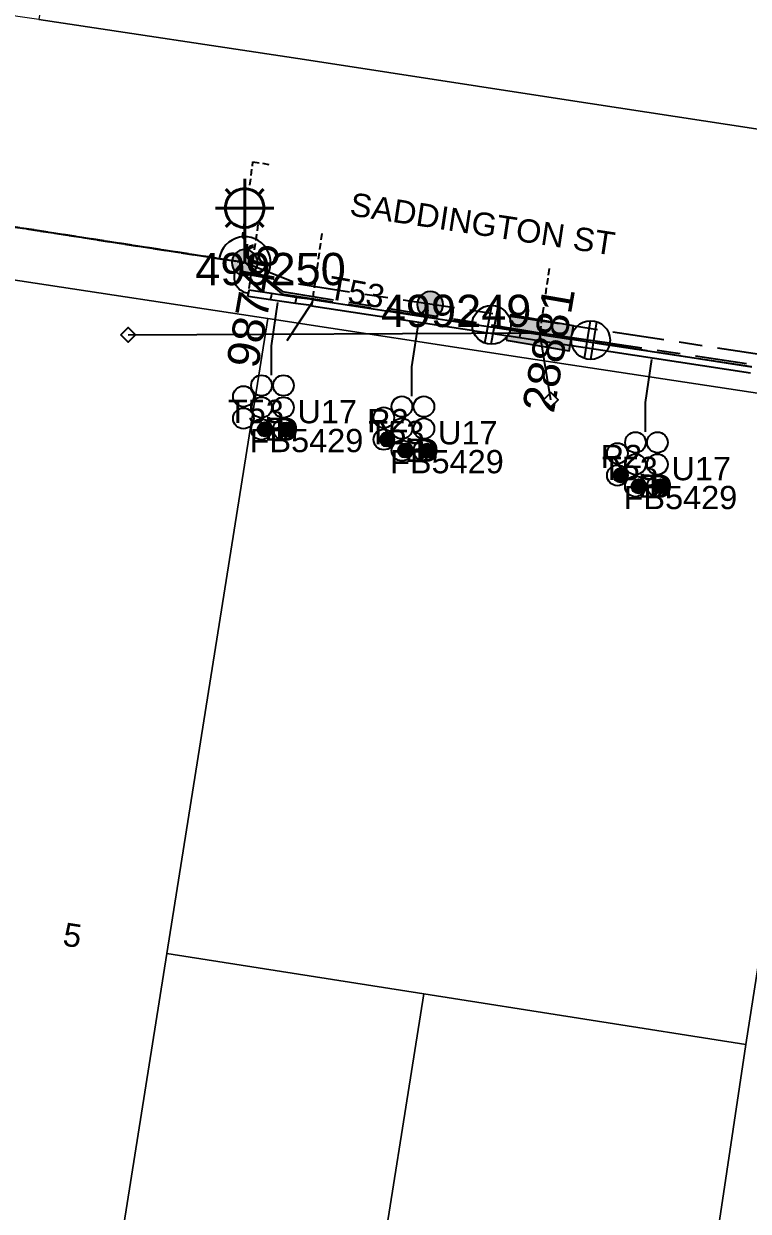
# Model space of a CAD drawing. Header units: metres. Extents: x 291879 to 294448, y 6259965 to 6261176.
# Drawn here: x 293428.1 to 293484.2, y 6260734.2 to 6260826 of the extents above; entities that cross this region are included whole.
import ezdxf
from ezdxf.enums import TextEntityAlignment as Align

# ---------------------------------------------------------------- set-up
doc = ezdxf.new("R2010")
doc.units = ezdxf.units.M
for name, pattern in [('Cable Exist OH', [1, 1, 0]), ('Cable Exist UG', [8.2, 4, -1.2, 1.8, -1.2]), ('DASHED', [0.75, 0.5, -0.25])]:
    doc.linetypes.add(name, pattern=pattern)
doc.layers.get('0').update_dxf_attribs({"color": 6})
for name, color, linetype, lineweight in [('Cadastre Buildings_SP_EXT', 9, 'Continuous', 5), ('Cadastre Land Parcels_SP_EXT', 9, 'Continuous', 5), ('Cadastre Roads_SP_EXT', 9, 'Continuous', 5)]:
    doc.layers.add(name, color=color, linetype=linetype, lineweight=lineweight)
for name, color, linetype in [('Duct_SP_EXT', 7, 'Continuous'), ('Equip_LV_EXT', 7, 'Continuous'), ('Equip_SP_SL_EXT', 7, 'Continuous'), ('Mains_HV_EXT', 7, 'Continuous'), ('Mains_LV_EXT', 7, 'Continuous'), ('Mains_SL_EXT', 7, 'Continuous'), ('Services_SP_EXT', 7, 'Continuous'), ('SupportsOH_SP_TR_HV_LV_SL_EXT', 7, 'Continuous'), ('SupportsUG_SP_LV_EXT', 7, 'Continuous'), ('Trench_SP_EXT', 7, 'Continuous')]:
    doc.layers.add(name, color=color, linetype=linetype)
doc.layers.add('UNKNOWN_FEATURES', color=1, linetype='DASHED', plot=False)
doc.styles.add('iecARIAL', font='arial.ttf', dxfattribs={"height": 2})
doc.styles.add('POLE_LABEL', font='arial.ttf')
doc.styles.get("Standard").update_dxf_attribs({"font": 'arial.ttf'})

# ---------------------------------------------------------------- blocks, each defined once
blk = doc.blocks.new('PILLAR_EXT')
blk.add_hatch(color=256).paths.add_polyline_path([(-2.475, 0.99), (-2.475, -0.99), (2.475, -0.99), (2.475, 0.99)])
blk.add_lwpolyline([(-2.475, -0.99), (2.475, -0.99), (2.475, 0.99), (-2.475, 0.99)], close=True)
at = {"style": 'iecARIAL', "flags": 8}
blk.add_attdef('ASSET_NUM', (1.5, 3.5), '', height=2.5, dxfattribs=at)
for tag, p, flags in [('OWNED_BY', (0, -0.2), 9), ('STATE', (0, -0.4), 9), ('SUPPORT_TYPE', (0, -0.6), 9), ('USAGE', (0, -0.8), 9), ('LEGEND', (0, -1), 9), ('STREETNAME', (0, -1.8), 9), ('SUBURB', (0, -2), 1), ('LOCATION', (0, -1.2), 9), ('NOTES', (0, -1.4), 9), ('PARENT', (0, -1.6), 9)]:
    blk.add_attdef(tag, p, '', height=0.2, dxfattribs=dict(flags=flags))
blk = doc.blocks.new('DUCT_EXT')
blk.add_circle((0, 0.8), 0.8)
at = {"flags": 1}
blk.add_attdef('Z', (0, 0), '', height=0.2, dxfattribs=at)
at = {"flags": 9}
for tag, p in [('DUCT_CODE', (0, 0)), ('XSECT_TYPE', (0, -0.2)), ('STATE', (0, -0.6)), ('FB_REFERENCE', (0, -0.4)), ('NOTES', (0, -0.8))]:
    blk.add_attdef(tag, text='', height=0.2, dxfattribs=at).set_placement(p, align=Align.MIDDLE_LEFT)
blk = doc.blocks.new('SL_LANTERN_EXT')
at = {"lineweight": 40}
for p, q in [((0, 1.968), (0, 6.468)), ((-1.459, 5.676), (-1.061, 5.278)), ((1.458, 5.676), (1.06, 5.278)), ((-2.25, 4.218), (2.25, 4.218)), ((-1.459, 2.759), (-1.061, 3.157)), ((1.458, 2.759), (1.06, 3.157)), ((0, 0), (0, 2.721))]:
    blk.add_line(p, q, dxfattribs=at)
blk.add_circle((0, 4.218), 1.5, dxfattribs=at)
at = {"style": 'iecARIAL', "flags": 8}
blk.add_attdef('ASSET_NUM', (1.5, 1.5), '', height=2.5, dxfattribs=at)
for tag, p, height, flags in [('CONSTRUCTED_VOLTAGE', (0.981, -0.653), 0.2, 9), ('CONTROL_TYPE', (0.981, -0.853), 0.2, 9), ('LANTERN_PURPOSE', (0.981, -1.053), 0.2, 9), ('LNUMBER', (2.181, -3.253), 2.5, 8), ('OPERATING_VOLTAGE', (0.981, -1.653), 0.2, 9), ('ORIENTATION', (0.981, -1.853), 0.2, 9), ('LANTERN_TYPE', (0.981, -1.253), 0.2, 9), ('NO_PHASES', (0.981, -1.453), 0.2, 9), ('OWNED_BY', (0.981, -2.053), 0.2, 9), ('STATE', (0.981, -2.253), 0.2, 9), ('CEXIST', (0.981, -2.653), 0.2, 9), ('CNEW', (0.981, -2.853), 0.2, 9), ('USAGE', (0.981, -2.453), 0.2, 9), ('CNUMBER', (0.981, -3.053), 0.2, 9), ('CREMOVE', (0.981, -3.253), 0.2, 9), ('CREPLACE', (0.981, -3.453), 0.2, 9), ('LKINGHEIGHT', (0.981, -3.653), 0.2, 9), ('LBRACKET', (0.981, -3.853), 0.2, 9), ('LBRACKETVOCAB', (0.981, -4.053), 0.2, 9), ('LCATEGORY', (0.981, -4.253), 0.2, 9), ('LCHARGE1', (0.981, -4.453), 0.2, 9), ('LCHARGE1PERCENT', (0.981, -4.653), 0.2, 9), ('LCHARGE2', (0.981, -4.853), 0.2, 9), ('LCHARGE2PERCENT', (0.981, -5.053), 0.2, 9), ('LCHARGE3', (0.981, -5.253), 0.2, 9), ('LCHARGE3PERCENT', (0.981, -5.453), 0.2, 9), ('LEXIST', (0.981, -5.653), 0.2, 9), ('LLAMP', (0.981, -5.853), 0.2, 9), ('LLAMPVOCAB', (0.981, -6.053), 0.2, 9), ('LMAST', (0.981, -6.253), 0.2, 9), ('LMASTVOCAB', (0.981, -6.453), 0.2, 9), ('LNEW', (0.981, -6.653), 0.2, 9), ('LANTNUMBER', (0.981, -6.853), 0.2, 9), ('LOUTREACH', (0.981, -7.253), 0.2, 9), ('LOUTREACHVOCAB', (0.981, -7.453), 0.2, 9), ('LRATECODE', (0.981, -7.653), 0.2, 9), ('LREMOVE', (0.981, -7.853), 0.2, 9), ('LREPLACE', (0.981, -8.053), 0.2, 9), ('LTYPE', (0.981, -8.253), 0.2, 9), ('LTYPEVOCAB', (0.981, -8.453), 0.2, 9), ('STREETNAME', (0.981, -9.253), 0.2, 9), ('LEGEND', (0.981, -8.653), 0.2, 9), ('LOCATION', (0.981, -8.853), 0.2, 9), ('NOTES', (0.981, -9.053), 0.2, 9), ('SUBURB', (0.981, -9.453), 0.2, 1)]:
    blk.add_attdef(tag, p, '', height=height, dxfattribs=dict(flags=flags))
blk = doc.blocks.new('CCP_EXT')
at = {"flags": 9}
for tag, p in [('STATE', (0, -1.8)), ('USAGE', (0, -1.2)), ('LEGEND', (0, -1.4)), ('LIFE_SUPPORT', (0, -1.6)), ('NOTES', (0, -2))]:
    blk.add_attdef(tag, text='', height=0.2, dxfattribs=at).set_placement(p, align=Align.MIDDLE_LEFT)
blk.add_wipeout([(0, 0.566), (0.566, 0), (0, -0.566), (-0.566, 0)])
blk.add_lwpolyline([(-0.566, 0), (0, 0.566), (0.566, 0), (0, -0.566), (-0.566, 0)])
at = {"flags": 1}
blk.add_attdef('Z', (0, 0), '', height=0.2, dxfattribs=at)
at = {"flags": 9}
for tag, p in [('CCP_TYPE', (0, 0)), ('OPERATING_VOLTAGE', (0, -0.6)), ('ORIENTATION', (0, -0.8)), ('OWNED_BY', (0, -1)), ('CONSTRUCTED_VOLTAGE', (0, -0.2)), ('NO_PHASES', (0, -0.4))]:
    blk.add_attdef(tag, text='', height=0.2, dxfattribs=at).set_placement(p, align=Align.MIDDLE_LEFT)
blk = doc.blocks.new('POLE_EXT')
blk.add_hatch(color=256).paths.add_polyline_path([(-1, 0, 1), (1, 0, 1)])
blk.add_lwpolyline([(-1, 0, 1), (1, 0, 1)], format="xyb", close=True)
for tag, height, flags, p in [('pNumber', 2.5, 8, (-17.84, 2.067)), ('OWNED_BY', 0.2, 9, (1.355, -0.4)), ('SPECIAL_USE', 0.2, 9, (1.355, -0.8)), ('STATE', 0.2, 9, (1.355, -1)), ('PARENT', 0.2, 9, (1.355, -0.6)), ('cLV', 0.2, 9, (1.355, -1.4)), ('hDepth', 0.2, 9, (1.355, -1.6)), ('hDia', 0.2, 9, (1.355, -1.8)), ('USAGE', 0.2, 9, (1.355, -1.2)), ('cHV', 0.2, 9, (1.355, -2)), ('LBRACKET', 0.2, 9, (1.355, -2.2)), ('LExisting', 0.2, 9, (1.355, -2.4)), ('LANTNUMBER', 0.2, 9, (1.355, -2.6)), ('LOther', 0.2, 9, (1.355, -2.8)), ('cLinedev', 0.2, 9, (1.355, -3.4)), ('LRemove', 0.2, 9, (1.355, -3)), ('LEGEND', 0.2, 9, (1.355, -3.2)), ('LOCATION', 0.2, 9, (1.355, -3.6)), ('pExisting', 0.2, 9, (1.355, -3.8)), ('pFooting', 0.2, 9, (1.355, -4.4)), ('pNew', 0.2, 9, (1.355, -4.6)), ('PFNUMBER', 0.2, 9, (1.355, -4)), ('NEWPFNUMBER', 0.2, 9, (1.355, -4.2)), ('pRelocate', 0.2, 9, (1.355, -5)), ('pRemove', 0.2, 9, (1.355, -5.2)), ('pReplace', 0.2, 9, (1.355, -5.4)), ('pStay', 0.2, 9, (1.355, -5.6)), ('cspan', 0.2, 9, (1.355, -6)), ('STREETNAME', 0.2, 9, (1.355, -6.2)), ('SUBURB', 0.2, 9, (1.355, -6.4)), ('pType', 0.2, 9, (1.355, -5.8)), ('OPERATED_BY', 0.2, 9, (1.355, -7.014)), ('NOTES', 0.2, 9, (1.355, -6.6)), ('MAINTAINED_BY', 0.2, 9, (1.355, -6.814))]:
    blk.add_attdef(tag, text='', height=height, dxfattribs=dict(flags=flags)).set_placement(p, align=Align.MIDDLE_LEFT)
at = {"style": 'POLE_LABEL'}
for tag, height, flags, p in [('ASSET_NUM', 2.5, 8, (2, 2)), ('STRUCTURE_PLANT_NUMBER', 0.2, 9, (1.355, 0.028)), ('STREET_CODE', 0.2, 9, (1.355, -0.2))]:
    blk.add_attdef(tag, text='', height=height, dxfattribs=dict(at, flags=flags)).set_placement(p, align=Align.MIDDLE_LEFT)
at = {"flags": 1}
blk.add_attdef('Z', (1.355, -7.328), '', height=0.2, dxfattribs=at)
blk = doc.blocks.new('LV_UG_LINKS_CLOSED_EXT')
blk.add_wipeout([(-1.056, 1.057), (-1.18, 0.916), (-1.286, 0.761), (-1.371, 0.594), (-1.435, 0.417), (-1.476, 0.234), (-1.493, 0.047), (-1.487, -0.14), (-1.458, -0.326), (-1.406, -0.506), (-1.331, -0.678), (-1.236, -0.839), (-1.121, -0.988), (-0.988, -1.12), (-0.84, -1.235), (-0.679, -1.331), (-0.506, -1.406), (-0.326, -1.458), (-0.141, -1.487), (0.047, -1.493), (0.233, -1.476), (0.416, -1.435), (0.593, -1.371), (0.76, -1.286), (0.915, -1.181), (1.056, -1.057), (1.18, -0.916), (1.286, -0.761), (1.371, -0.594), (1.435, -0.417), (1.476, -0.234), (1.493, -0.047), (1.487, 0.14), (1.458, 0.326), (1.406, 0.506), (1.331, 0.678), (1.236, 0.839), (1.121, 0.988), (0.988, 1.12), (0.84, 1.235), (0.679, 1.331), (0.506, 1.406), (0.326, 1.458), (0.141, 1.487), (-0.047, 1.493), (-0.233, 1.476), (-0.416, 1.435), (-0.593, 1.371), (-0.76, 1.286), (-0.915, 1.181)])
for p, q in [((-0.25, -1.479), (-0.25, 1.479)), ((0.25, -1.479), (0.25, 1.479))]:
    blk.add_line(p, q)
blk.add_circle((0, 0), 1.5)
at = {"flags": 9}
for tag, p in [('ACTUAL_STATUS', (0, 0)), ('OPERATING_VOLTAGE', (0, -0.6)), ('ORIENTATION', (0, -0.8)), ('STATE', (0, -1)), ('CONSTRUCTED_VOLTAGE', (0, -0.2)), ('NO_PHASES', (0, -0.4)), ('SWITCH_TYPE', (0, -1.2)), ('USAGE', (0, -1.4)), ('NOTES', (0, -1.6))]:
    blk.add_attdef(tag, text='', height=0.2, dxfattribs=at).set_placement(p, align=Align.MIDDLE_LEFT)
at = {"flags": 1}
blk.add_attdef('Z', (0, 0), '', height=0.2, dxfattribs=at)
blk = doc.blocks.new('CABLE_LARGE_EXT')
h = blk.add_hatch(color=256)
edge = h.paths.add_edge_path()
edge.add_arc((0, 0.55), 0.55, 0, 360)
blk.add_circle((0, 0.55), 0.55)
at = {"flags": 1}
blk.add_attdef('Z', (0, 0), '', height=0.2, dxfattribs=at)
at = {"flags": 9}
for tag, p in [('COND_CODE', (0, 0)), ('XSECT_SIZE', (0, -0.6)), ('STATE', (0, -0.4)), ('FB_REFERENCE', (0, -0.2)), ('NOTES', (0, -0.8))]:
    blk.add_attdef(tag, text='', height=0.2, dxfattribs=at).set_placement(p, align=Align.MIDDLE_LEFT)

msp = doc.modelspace()

# ---------------------------------------------------------------- linework, layer by layer
at = {"layer": 'Cadastre Land Parcels_SP_EXT', "linetype": 'Continuous'}
for points in [[(293461.223, 6260896.718), (293460.971, 6260895.085), (293440.583, 6260898.077), (293432.523, 6260846.882), (293429.293, 6260826.369), (293449.863, 6260823.255), (293469.785, 6260820.193), (293519.561, 6260812.591), (293528.846, 6260872.6), (293530.96, 6260886.255), (293461.223, 6260896.718)], [(293431.187, 6260703.54), (293439.217, 6260754.101), (293447.021, 6260803.233), (293426.973, 6260806.268), (293411.004, 6260706.493), (293431.187, 6260703.54)], [(293576.642, 6260783.434), (293556.704, 6260786.509), (293491.75, 6260796.409), (293484.034, 6260747.054), (293476.521, 6260696.896), (293537.033, 6260687.275), (293554.233, 6260684.483), (293560.724, 6260683.428), (293566.523, 6260719.856), (293576.642, 6260783.434)], [(293459.093, 6260750.974), (293439.217, 6260754.101), (293431.187, 6260703.54), (293442.401, 6260701.9), (293451.096, 6260700.629), (293459.093, 6260750.974)], [(293476.521, 6260696.896), (293484.034, 6260747.054), (293459.093, 6260750.974), (293451.096, 6260700.629), (293476.521, 6260696.896)]]:
    msp.add_lwpolyline(points, close=True, dxfattribs=at)
at = {"layer": 'Duct_SP_EXT'}
for p, q in [((293445.494, 6260804.941), (293445.53, 6260805.178)), ((293445.566, 6260805.415), (293445.53, 6260805.178)), ((293447.313, 6260805.151), (293445.566, 6260805.415)), ((293447.313, 6260805.151), (293447.277, 6260804.914)), ((293449.231, 6260804.857), (293447.313, 6260805.151)), ((293447.241, 6260804.676), (293445.494, 6260804.941)), ((293447.241, 6260804.676), (293447.277, 6260804.914)), ((293449.164, 6260804.381), (293447.241, 6260804.676)), ((293449.164, 6260804.381), (293449.197, 6260804.619)), ((293449.167, 6260804.381), (293449.164, 6260804.381)), ((293449.167, 6260804.381), (293449.197, 6260804.619)), ((293450.418, 6260804.22), (293449.167, 6260804.381)), ((293449.228, 6260804.857), (293449.197, 6260804.619)), ((293449.231, 6260804.857), (293449.197, 6260804.619)), ((293450.48, 6260804.696), (293449.228, 6260804.857)), ((293449.228, 6260804.857), (293449.231, 6260804.857)), ((293450.411, 6260804.19), (293450.448, 6260804.427)), ((293450.418, 6260804.22), (293450.449, 6260804.458)), ((293450.484, 6260804.665), (293450.448, 6260804.427)), ((293450.48, 6260804.696), (293450.449, 6260804.458)), ((293466.597, 6260802.193), (293466.561, 6260801.956)), ((293466.597, 6260802.193), (293466.561, 6260801.956)), ((293468.086, 6260801.966), (293466.597, 6260802.193)), ((293466.597, 6260802.193), (293466.597, 6260802.193)), ((293468.014, 6260801.492), (293468.05, 6260801.729)), ((293468.014, 6260801.492), (293468.05, 6260801.729)), ((293468.086, 6260801.966), (293468.05, 6260801.729)), ((293468.086, 6260801.966), (293468.05, 6260801.729))]:
    msp.add_line(p, q, dxfattribs=at)
for points in [[(293447.307, 6260798.851), (293447.307, 6260801.124), (293447.807, 6260804.472)], [(293458.18, 6260797.218), (293458.18, 6260799.491), (293458.68, 6260802.839)], [(293476.255, 6260794.445), (293476.255, 6260796.717), (293476.755, 6260800.065)]]:
    msp.add_lwpolyline(points, dxfattribs=at)
at = {"layer": 'Mains_HV_EXT', "linetype": 'Cable Exist OH'}
msp.add_lwpolyline([(293445.236, 6260807.554), (293388.129, 6260816.379)], dxfattribs=at)
at = {"layer": 'Mains_LV_EXT', "linetype": 'Cable Exist OH'}
msp.add_lwpolyline([(293329.481, 6260825.248), (293388.129, 6260816.379), (293445.236, 6260807.554)], dxfattribs=at)
at = {"layer": 'Mains_LV_EXT', "linetype": 'Continuous'}
msp.add_lwpolyline([(293446.825, 6260806.334, 1.289699), (293443.259, 6260807.856)], format="xyb", dxfattribs=at)
at = {"layer": 'Mains_SL_EXT', "linetype": 'Cable Exist OH'}
msp.add_lwpolyline([(293329.481, 6260825.248), (293388.129, 6260816.379), (293445.236, 6260807.554)], dxfattribs=at)
at = {"layer": 'Trench_SP_EXT', "linetype": 'Cable Exist UG'}
msp.add_lwpolyline([(293445.503, 6260805.193, -0.803597), (293445.236, 6260807.554)], format="xyb", dxfattribs=at)
msp.add_lwpolyline([(293450.449, 6260804.458), (293448.511, 6260801.487)], dxfattribs=at)
at = {"layer": 'UNKNOWN_FEATURES'}
for points in [[(293445.637, 6260813.535), (293445.872, 6260815.359), (293447.255, 6260815.124)], [(293445.198, 6260810.653), (293445.048, 6260809.607), (293445.441, 6260808.987), (293445.236, 6260807.554)], [(293446.265, 6260810.506), (293445.466, 6260804.929)], [(293451.215, 6260809.796), (293450.415, 6260804.219)], [(293468.798, 6260807.085), (293468.06, 6260801.919)]]:
    msp.add_lwpolyline(points, dxfattribs=at)

# ---------------------------------------------------------------- block references
at = {"layer": 'Duct_SP_EXT'}
for name, p, rotation in [('DUCT_EXT', (293447.338, 6260798.043), 89.96144858177232), ('DUCT_EXT', (293449.038, 6260798.042), 89.96144858177232), ('DUCT_EXT', (293445.938, 6260797.194), 89.96144858177232), ('DUCT_EXT', (293447.337, 6260796.343), 89.96144858177232), ('DUCT_EXT', (293449.037, 6260796.342), 89.96144858177232), ('DUCT_EXT', (293458.212, 6260796.41), 89.96144858177232), ('DUCT_EXT', (293459.912, 6260796.409), 89.96144858177232), ('DUCT_EXT', (293445.937, 6260795.494), 89.96144858177232), ('DUCT_EXT', (293456.811, 6260795.561), 89.96144858177232), ('DUCT_EXT', (293447.336, 6260794.643), 89.96144858177232), ('CABLE_LARGE_EXT', (293447.336, 6260794.643), 90.0000000000002), ('DUCT_EXT', (293449.036, 6260794.642), 89.96144858177232), ('CABLE_LARGE_EXT', (293449.036, 6260794.642), 90.00940171541), ('DUCT_EXT', (293458.21, 6260794.71), 89.96144858177232), ('DUCT_EXT', (293459.91, 6260794.709), 89.96144858177232), ('DUCT_EXT', (293456.81, 6260793.861), 89.96144858177232), ('CABLE_LARGE_EXT', (293456.81, 6260793.861), 90.02993510625706), ('DUCT_EXT', (293476.287, 6260793.637), 89.96144858177232), ('DUCT_EXT', (293477.987, 6260793.636), 89.96144858177232), ('DUCT_EXT', (293458.209, 6260793.01), 89.96144858177232), ('CABLE_LARGE_EXT', (293458.209, 6260793.01), 90.0000000000002), ('DUCT_EXT', (293459.909, 6260793.009), 89.96144858177232), ('CABLE_LARGE_EXT', (293459.909, 6260793.009), 90.00940171541), ('DUCT_EXT', (293474.886, 6260792.788), 89.96144858177232), ('DUCT_EXT', (293476.285, 6260791.937), 89.96144858177232), ('DUCT_EXT', (293477.985, 6260791.936), 89.96144858177232), ('DUCT_EXT', (293474.885, 6260791.088), 89.96144858177232), ('CABLE_LARGE_EXT', (293474.885, 6260791.088), 90.02993510625706), ('DUCT_EXT', (293476.284, 6260790.237), 89.96144858177232), ('CABLE_LARGE_EXT', (293476.284, 6260790.237), 90.0000000000002), ('DUCT_EXT', (293477.984, 6260790.236), 89.96144858177232), ('CABLE_LARGE_EXT', (293477.984, 6260790.236), 90.00940171541)]:
    msp.add_blockref(name, p, dxfattribs=dict(at, rotation=rotation))
at = {"layer": 'Equip_SP_SL_EXT'}
ref = msp.add_blockref('SL_LANTERN_EXT', (293445.236, 6260807.554), dxfattribs=at)
ref.add_attrib('ASSET_NUM', '98746', dxfattribs={"layer": '0', "height": 2.5, "rotation": 79.85773, "style": 'iecARIAL'}).set_placement((293446.736, 6260809.054), align=Align.MIDDLE_RIGHT)
at = {"layer": 'SupportsOH_SP_TR_HV_LV_SL_EXT'}
ref = msp.add_blockref('POLE_EXT', (293445.236, 6260807.554), dxfattribs=at)
ref.add_attrib('ASSET_NUM', '499250', dxfattribs={"layer": '0', "height": 2.5, "style": 'POLE_LABEL'}).set_placement((293447.236, 6260808.304), align=Align.TOP_CENTER)
at = {"layer": 'SupportsUG_SP_LV_EXT'}
ref = msp.add_blockref('PILLAR_EXT', (293468.084, 6260802.111), dxfattribs=dict(at, rotation=350.2198651498427))
ref.add_attrib('ASSET_NUM', '28881', dxfattribs={"layer": '0', "height": 2.5, "rotation": 80.19477, "style": 'iecARIAL'}).set_placement((293469.584, 6260805.611), align=Align.MIDDLE_RIGHT)

# ---------------------------------------------------------------- texts
at = {"layer": 'Cadastre Land Parcels_SP_EXT'}
msp.add_text('5', height=1.8, rotation=351.353, dxfattribs=at).set_placement((293431.08, 6260754.727))
at = {"layer": 'Cadastre Roads_SP_EXT'}
msp.add_text('SADDINGTON ST', height=1.8, rotation=351.33585, dxfattribs=at).set_placement((293453.292, 6260811.21))
at = {"layer": 'Duct_SP_EXT'}
for s, p in [('T53', (293443.937, 6260795.134)), ('U17', (293449.322, 6260795.12)), ('R2', (293454.716, 6260794.424)), ('B', (293446.747, 6260793.766)), ('D', (293447.597, 6260793.766)), ('T53', (293454.81, 6260793.501)), ('U17', (293460.195, 6260793.486)), ('FB5429', (293445.614, 6260792.883)), ('B', (293457.62, 6260792.133)), ('D', (293458.47, 6260792.133)), ('R2', (293472.791, 6260791.65)), ('FB5429', (293456.487, 6260791.25)), ('T53', (293472.885, 6260790.728)), ('U17', (293478.27, 6260790.713)), ('B', (293475.695, 6260789.359)), ('D', (293476.545, 6260789.359)), ('FB5429', (293474.562, 6260788.477))]:
    msp.add_text(s, height=1.8, dxfattribs=at).set_placement(p)
at = {"layer": 'Mains_LV_EXT'}
msp.add_text('T53', height=1.8, rotation=349.83661, dxfattribs=at).set_placement((293451.613, 6260804.761))

# ---------------------------------------------------------------- next in the draw order: block references
at = {"layer": 'Services_SP_EXT'}
for p in [(293436.22, 6260801.955), (293468.934, 6260796.946)]:
    msp.add_blockref('CCP_EXT', p, dxfattribs=at)

# ---------------------------------------------------------------- next in the draw order: linework, layer by layer
at = {"layer": 'Cadastre Buildings_SP_EXT', "linetype": 'Continuous'}
msp.add_lwpolyline([(293484.034, 6260747.054), (293491.75, 6260796.409), (293466.876, 6260800.188), (293447.021, 6260803.233), (293439.217, 6260754.101), (293459.093, 6260750.974), (293484.034, 6260747.054)], close=True, dxfattribs=at)
at = {"layer": 'Cadastre Roads_SP_EXT', "linetype": 'Continuous'}
msp.add_lwpolyline([(293539.825, 6260809.503), (293519.561, 6260812.591), (293469.785, 6260820.193), (293449.863, 6260823.255), (293429.293, 6260826.369), (293408.651, 6260829.358), (293388.738, 6260832.241), (293388.738, 6260832.241), (293329.475, 6260841.587), (293323.743, 6260831.674), (293318.611, 6260822.797), (293326.931, 6260821.497), (293346.678, 6260818.528), (293366.829, 6260815.37), (293386.878, 6260812.336), (293406.926, 6260809.301), (293426.973, 6260806.268), (293447.021, 6260803.233), (293466.876, 6260800.188), (293491.75, 6260796.409), (293556.704, 6260786.509)], dxfattribs=at)
at = {"layer": 'Services_SP_EXT'}
msp.add_lwpolyline([(293468.934, 6260796.946), (293468.084, 6260802.111)], dxfattribs=at)

# ---------------------------------------------------------------- next in the draw order: block references
at = {"layer": 'Equip_LV_EXT'}
for p, rotation in [((293464.341, 6260802.734), 349.8366108874923), ((293472.016, 6260801.558), 350.885333044773)]:
    msp.add_blockref('LV_UG_LINKS_CLOSED_EXT', p, dxfattribs=dict(at, rotation=rotation))

# ---------------------------------------------------------------- next in the draw order: linework, layer by layer
at = {"layer": 'Duct_SP_EXT'}
for p, q in [((293466.525, 6260801.719), (293450.411, 6260804.19)), ((293466.597, 6260802.193), (293450.484, 6260804.665)), ((293466.525, 6260801.719), (293466.561, 6260801.956)), ((293466.525, 6260801.719), (293466.561, 6260801.956)), ((293468.014, 6260801.492), (293466.525, 6260801.719)), ((293466.525, 6260801.719), (293466.525, 6260801.719)), ((293484.403, 6260799.002), (293468.014, 6260801.492)), ((293484.475, 6260799.477), (293468.086, 6260801.966))]:
    msp.add_line(p, q, dxfattribs=at)
at = {"layer": 'Mains_HV_EXT', "linetype": 'Cable Exist UG'}
msp.add_lwpolyline([(293445.236, 6260807.554), (293449.408, 6260805.903), (293500.299, 6260798.148)], dxfattribs=at)
at = {"layer": 'Mains_LV_EXT', "linetype": 'Cable Exist UG'}
for points in [[(293445.236, 6260807.554), (293448.159, 6260805.311), (293464.341, 6260802.734)], [(293464.341, 6260802.734), (293468.084, 6260802.111)], [(293468.084, 6260802.111), (293472.017, 6260801.558)], [(293472.017, 6260801.558), (293502.102, 6260797.029), (293501.576, 6260793.349), (293502.819, 6260790.412)]]:
    msp.add_lwpolyline(points, dxfattribs=at)
at = {"layer": 'Mains_SL_EXT', "linetype": 'Cable Exist UG'}
msp.add_lwpolyline([(293445.236, 6260807.554), (293448.118, 6260805.129), (293502.271, 6260796.746), (293501.617, 6260790.91), (293502.284, 6260782.12)], dxfattribs=at)
at = {"layer": 'Services_SP_EXT'}
msp.add_lwpolyline([(293436.22, 6260801.955), (293468.084, 6260802.111)], dxfattribs=at)

# ---------------------------------------------------------------- next in the draw order: block references
at = {"layer": 'SupportsOH_SP_TR_HV_LV_SL_EXT'}
ref = msp.add_blockref('POLE_EXT', (293459.6, 6260804.314), dxfattribs=at)
ref.add_attrib('ASSET_NUM', '499249', dxfattribs={"layer": '0', "height": 2.5, "style": 'POLE_LABEL'}).set_placement((293461.6, 6260805.064), align=Align.TOP_CENTER)

doc.saveas('drawing.dxf')
